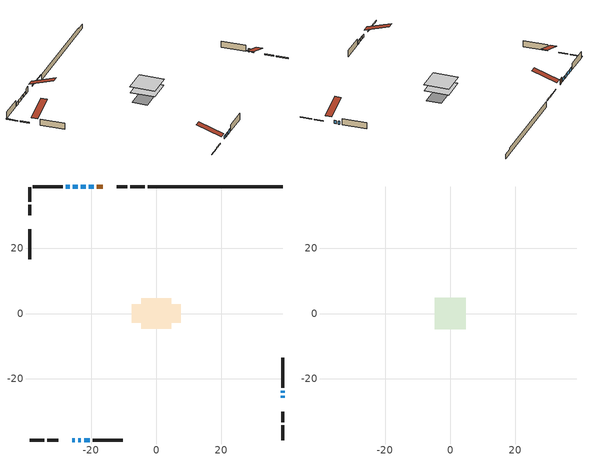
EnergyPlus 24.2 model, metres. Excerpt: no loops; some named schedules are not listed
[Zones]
conditioned space
 floor adiabatic (AdiabaticFloorConstruction): -4.68,-4.68 -4.68,4.68 4.68,4.68 4.68,-4.68 z0.61
 floor foundation (Slab1 construction): -7.51,-2.85 -7.51,2.85 7.51,2.85 7.51,-2.85 z-1.6
 wall outside (RimJoist1 construction): -3.49,38.89 -8.01,38.89 / -38.89,-38.89 -34.37,-38.89 / -38.89,38.89 -38.89,34.37 / 38.89,-38.89 38.89,-34.37 z0.61:0.91
 wall outside (RimJoist2 construction): -8.94,38.89 -12.2,38.89 / -33.44,-38.89 -30.19,-38.89 / -38.89,33.44 -38.89,30.19 / 38.89,-33.44 38.89,-30.19 z0.61:0.91
 wall outside (AdiabaticWallConstruction 1): -16.52,38.89 -18.25,38.89 z0.61:2.64
 wall outside (AdiabaticWallConstruction): -25.87,-38.89 -24.98,-38.89 / -24.05,-38.89 -23.13,-38.89 / 38.89,-25.87 38.89,-25.25 / -22.21,-38.89 -20.38,-38.89 / -19.17,38.89 -20.68,38.89 / -21.6,38.89 -23.18,38.89 / -24.11,38.89 -25.69,38.89 / -26.61,38.89 -27.85,38.89 / 38.89,-24.33 38.89,-23.78 z0.61:1.83
 wall outside (Wall1 construction): -28.78,38.89 -37.96,38.89 / -19.45,-38.89 -10.27,-38.89 / -38.89,25.87 -38.89,16.69 / 38.89,-22.85 38.89,-13.68 z0.61:3.05
 wall foundation (FoundationWall1 construction): -2.57,38.89,-1.6 -2.57,38.89,0.61 34.74,38.89,0.61 34.74,38.89,0.16 38.89,38.89,0.16 38.89,38.89,-1.6
 window (WindowConstruction): -25.87,-38.89 -24.98,-38.89 z0.61:1.83
 window (WindowConstruction 7): -24.05,-38.89 -23.14,-38.89 z0.61:1.83
 window (WindowConstruction 8): 38.89,-25.87 38.89,-25.26 z0.61:1.83
 window (WindowConstruction 1): -22.21,-38.89 -20.38,-38.89 z0.61:1.83
 window (WindowConstruction 2): -19.18,38.89 -20.67,38.89 z0.61:1.83
 window (WindowConstruction 3): -21.6,38.89 -23.18,38.89 z0.61:1.83
 window (WindowConstruction 4): -24.11,38.89 -25.68,38.89 z0.61:1.83
 window (WindowConstruction 5): -26.61,38.89 -27.85,38.89 z0.61:1.83
 window (WindowConstruction 6): 38.89,-24.33 38.89,-23.78 z0.61:1.83
 door (Door): -16.52,38.89 -18.25,38.89 z0.61:2.64
 ceiling adiabatic (AdiabaticFloorConstruction): 4.68,-4.68 4.68,4.68 -4.68,4.68 -4.68,-4.68 z0.61
attic - vented
 floor to conditioned space (Floor1 construction Reversed): -4.8,-4.8 -4.8,4.8 4.8,4.8 4.8,-4.8 z3.05
 roof outside (Roof1 construction): -15.59,38.89,3.05 -15.59,29.54,6.16 -13.12,29.54,6.16 -13.12,38.89,3.05; -26.79,-38.89,3.05 -26.79,-29.54,6.16 -29.26,-29.54,6.16 -29.26,-38.89,3.05; -38.89,26.79,3.05 -29.54,26.79,6.16 -29.54,29.26,6.16 -38.89,29.26,3.05; 38.89,-26.79,3.05 29.54,-26.79,6.16 29.54,-29.26,6.16 38.89,-29.26,3.05
[Building]
Building 1: Terrain=Suburbs
[Site:Location]
Saskatoon Intl AP_SK: Latitude {deg}=52.17; Longitude {deg}=-106.7; Time Zone {hr}=-6; Elevation {m}=504; Keep Site Location Information=Yes
[Site:GroundTemperature:Shallow]
-3.29371, -5.9198, -6.13011, -4.88389, 0.118965, 5.09852, 9.41553, 12.1502, 12.3826, 10.1583, 5.95142, 1.12462
[Site:WaterMainsTemperature]
Calculation Method=Schedule; Temperature Schedule=mains temperature schedule
[Material] Roughness=Rough; Thermal Absorptance=0.9
Name | Thickness {m} | Conductivity {W/m-K} | Density {kg/m3} | Specific Heat {J/kg-K} | Solar Absorptance | Visible Absorptance
asphalt or fiberglass shingles | 0.00635 | 0.162714 | 1121.4 | 1465.45 | 0.84 | 0.84
ceiling loosefill ins | 0.169333 | 0.0480833 | 16.02 | 1046.75 | 0.7 | 0.7
ceiling stud and cavity | 0.1397 | 0.083689 | 65.682 | 1177.47 | 0.7 | 0.7
concrete 4.0 in. | 0.1016 | 1.803125 | 2242.8 | 837.4 | 0.7 | 0.7
concrete 8.0 in. | 0.2032 | 1.803125 | 2242.8 | 837.4 | 0.7 | 0.7
door material | 0.04445 | 0.20624 | 512.64 | 1214.23 | 0.7 | 0.7
exterior vertical ins | 0.00093416 | 0.029427 | 32.04 | 1214.23 | 0.7 | 0.7
floor covering | 0.0127 | 0.0433444 | 54.468 | 1339.84 | 0.6 | 0.6
floor rigid ins; wall rigid ins | 0.512978 | 0.029427 | 32.04 | 1214.23 | 0.7 | 0.7
floor stud and cavity | 0.1397 | 1.75129 | 37.0049 | 1207.88 | 0.7 | 0.7
furniture material conditioned space 1 | 0.1524 | 0.115458 | 640.8 | 1214.23 | 0.6 | 0.6
gypsum board | 0.0127 | 0.160291 | 801 | 837.4 | 0.6 | 0.6
gypsum board 1 | 0.0127 | 0.160291 | 801 | 837.4 | 0.7 | 0.7
osb sheathing 0.5 in. | 0.0127 | 0.115458 | 512.64 | 1214.23 | 0.7 | 0.7
osb sheathing 0.75 in. | 0.01905 | 0.115458 | 512.64 | 1214.23 | 0.7 | 0.7
osb sheathing 2.0 in. | 0.0508 | 0.115458 | 512.64 | 1214.23 | 0.7 | 0.7
rim joist stud and cavity | 0.0508 | 0.271007 | 50.32683 | 1063.81 | 0.6 | 0.6
rim joist stud and cavity 1 | 0.0508 | 0.0310689 | 125.044 | 1163.47 | 0.6 | 0.6
wall stud and cavity | 0.1397 | 0.0924691 | 139.0536 | 1170.24 | 0.7 | 0.7
wall stud and cavity 1 | 0.0889 | 0.380278 | 52.3479 | 1209.89 | 0.7 | 0.7
wall stud and cavity 2 | 0.0889 | 0.391764 | 83.0341 | 1211.67 | 0.7 | 0.7
wood siding | 0.0254 | 0.102417 | 544.68 | 1172.36 | 0 | 0
wood siding 1; wood siding 2; wood siding 3 | 0.0254 | 0.102417 | 544.68 | 1172.36 | 0.7 | 0.7
[WindowMaterial:SimpleGlazingSystem]
Name | U-Factor {W/m2-K} | Solar Heat Gain Coefficient
WindowMaterial | 3.81391 | 0.69
WindowMaterial 1 | 3.80653 | 0.69
WindowMaterial 2 | 3.5919 | 0.7
WindowMaterial 3 | 2.95994 | 0.63
WindowMaterial 4 | 2.90941 | 0.68
WindowMaterial 5 | 3.70092 | 0.69
WindowMaterial 6 | 4.0734 | 0.67
WindowMaterial 7 | 2.74475 | 0.57
[Construction]
AdiabaticFloorConstruction: floor stud and cavity, floor rigid ins, osb sheathing 0.75 in., floor covering
AdiabaticWallConstruction: wood siding 2, wall rigid ins, wall stud and cavity 1, gypsum board
AdiabaticWallConstruction 1: wood siding 3, wall rigid ins, wall stud and cavity 1, gypsum board
Door: door material
Floor1 construction Reversed: gypsum board, ceiling stud and cavity, ceiling loosefill ins
FoundationWall1 construction: concrete 8.0 in., gypsum board 1
furniture construction conditioned space 1: furniture material conditioned space 1
PartitionWallConstruction: gypsum board, wall stud and cavity 2, gypsum board
RimJoist1 construction: wood siding 1, rim joist stud and cavity
RimJoist2 construction: wood siding 1, osb sheathing 2.0 in., rim joist stud and cavity 1
Roof1 construction: asphalt or fiberglass shingles
Slab1 construction: concrete 4.0 in.
Wall1 construction: wood siding, osb sheathing 0.5 in., wall stud and cavity, gypsum board
WindowConstruction: WindowMaterial
WindowConstruction 1: WindowMaterial 1
WindowConstruction 2: WindowMaterial 2
WindowConstruction 3: WindowMaterial 3
WindowConstruction 4: WindowMaterial 4
WindowConstruction 5: WindowMaterial 5
WindowConstruction 6: WindowMaterial 6
WindowConstruction 7; WindowConstruction 8: WindowMaterial 7
[Zone] Multiplier=1; Part of Total Floor Area=Yes
Name | Volume {m3}
attic - vented | 46.5614
conditioned space | 433.4
[Space]
Name | Zone | Volume {m3}
attic - vented 1 | attic - vented | 46.5614
conditioned space 1 | conditioned space | 433.4
[ZoneInfiltration:EffectiveLeakageArea]
infil attic - vented 1: Zone or Space=attic - vented 1; Schedule=Always On Discrete; Effective Air Leakage Area {cm2}=3156.69; Stack Coefficient=0.000216632; Wind Coefficient=9.94446e-06
[ZoneMixing]
whole house fan mix: Zone or Space=attic - vented; Schedule=Always On Continuous; Design Flow Rate Calculation Method=Flow/Zone; Design Flow Rate {m3/s}=0; Source Zone or Space=conditioned space
[SurfaceProperty:ExposedFoundationPerimeter]
Slab1: Exposed Perimeter Calculation Method=TotalExposedPerimeter; Total Exposed Perimeter {m}=41.453
[InternalMass] Zone or ZoneList=conditioned space; Space or SpaceList=conditioned space 1
Name | Construction | Surface Area {m2}
furniture mass conditioned space 1 | furniture construction conditioned space 1 | 69.3603
partition wall mass | PartitionWallConstruction | 173.401
[Lights]
interior lighting: Zone or ZoneList or Space or SpaceList=conditioned space 1; Schedule=interior lighting schedule; Design Level Calculation Method=LightingLevel; Lighting Level {W}=343.2; Return Air Fraction=0; Fraction Radiant=0.6; Fraction Visible=0.2; Fraction Replaceable=1
[People]
occupants: Zone or ZoneList or Space or SpaceList=conditioned space 1; Number of People Schedule=occupants schedule; Number of People Calculation Method=People; Number of People=3; Fraction Radiant=0.314171; Sensible Heat Fraction=0.56303; Activity Level Schedule=occupants activity schedule; Carbon Dioxide Generation Rate {m3/s-W}=0; Enable ASHRAE 55 Comfort Warnings=No; Mean Radiant Temperature Calculation Type=EnclosureAveraged
[ElectricEquipment] Zone or ZoneList or Space or SpaceList=conditioned space 1; Design Level Calculation Method=EquipmentLevel
Name | Schedule | Design Level {W} | Fraction Latent | Fraction Radiant | Fraction Lost
clothes dryer | clothes dryer schedule | 140.772 | 0.015 | 0.081 | 0.85
clothes washer | clothes washer schedule | 32.1985 | 0.03 | 0.162 | 0.7
cooking range | cooking range schedule | 215.147 | 0.08 | 0.432 | 0.2
dishwasher | dishwasher schedule | 66.8632 | 0.3 | 0.18 | 0.4
fridge | fridge schedule | 72.9452 | 0 | 0.6 | 0
mech vent house fan | mech vent house fan schedule | 0 | 0 | 0 | 1
mech vent house fan cfis | mech vent house fan cfis schedule | 0 | 0 | 0 | 0
misc plug loads | misc plug loads schedule | 494.7 | 0.045 | 0.513 | 0.1
whole house fan | Always On Discrete | 0 | 0 | 0 | 1
[OtherEquipment] Zone or ZoneList or Space or SpaceList=conditioned space 1; Design Level Calculation Method=EquipmentLevel
Name | Fuel Type | Schedule | Design Level {W} | Fraction Latent | Fraction Radiant | Fraction Lost
clothes dryer 1 | Electricity | clothes dryer schedule | 0 | 0.015 | 0.081 | 0.85
cooking range 1 | Electricity | cooking range schedule | 0 | 0.08 | 0.432 | 0.2
general water use latent | None | general water use schedule | 62.594 | 1 | 0 | 0
general water use sensible | None | general water use schedule | -61.6891 | 0 | 0.6 | 0
mech vent house fan latent load | None | Always On Discrete | 0 | 1 | 0 | 0
mech vent house fan sensible load | None | Always On Discrete | 0 | 0 | 0 | 0
water heater energy adjustment1 | NaturalGas | Always On Discrete | 0.01 | 0 | 0 | 1
[ZoneInfiltration:DesignFlowRate] Zone or ZoneList or Space or SpaceList=conditioned space 1; Schedule=Always On Discrete; Design Flow Rate Calculation Method=Flow/Zone; Design Flow Rate {m3/s}=0
infil flow; natural vent flow; whole house fan flow
[AvailabilityManager:Scheduled]
furnace airloop Availability Manager: Schedule=Always On Discrete
[Foundation:Kiva]
Foundation Kiva 1: Initial Indoor Air Temperature {C}=21; Wall Height Above Grade {m}=0.610027; Wall Depth Below Slab {m}=0.2032; Custom Block Material Name 1=exterior vertical ins; Custom Block Depth 1 {m}=2.21001; Custom Block X Position 1 {m}=0.2159; Custom Block Z Position 1 {m}=0
[Foundation:Kiva:Settings]
Soil Conductivity {W/m-K}=0.849921; Soil Density {kg/m3}=1842.3; Soil Specific Heat {J/kg-K}=418.7; Ground Solar Absorptivity=0.9; Ground Thermal Absorptivity=0.9; Ground Surface Roughness {m}=0.03; Far-Field Width {m}=40; Deep-Ground Boundary Condition=ZeroFlux; Deep-Ground Depth {m}=40; Minimum Cell Dimension {m}=0.2; Maximum Cell Growth Coefficient=3; Simulation Timestep=Timestep
[Exterior:Lights]
exterior lighting: Schedule=exterior lighting schedule; Design Level {W}=75.6
[EnergyManagementSystem:GlobalVariable]
furnace_airloop_Fan_RTF
infil_program_Qfan
infil_program_Qinf
natural_vent_program_Qnv
natural_vent_program_Qwhf
[EnergyManagementSystem:Sensor]
Name | Output:Variable or Output:Meter Index Key | Output:Variable or Output:Meter
airflow_gain | infil flow | Infiltration Sensible Heat Gain Energy
airflow_gain_1 | natural vent flow | Infiltration Sensible Heat Gain Energy
airflow_gain_2 | whole house fan flow | Infiltration Sensible Heat Gain Energy
airflow_loss | infil flow | Infiltration Sensible Heat Loss Energy
airflow_loss_1 | natural vent flow | Infiltration Sensible Heat Loss Energy
airflow_loss_2 | whole house fan flow | Infiltration Sensible Heat Loss Energy
clg_load_cond |  | Cooling:EnergyTransfer:Zone:CONDITIONED SPACE
clg_sp_s; clg_sp_s_1 | cooling setpoint | Schedule Value
clothes_dryer_exhaust_0_sch_s | clothes dryer exhaust 0 schedule | Schedule Value
cool_season | cooling season schedule | Schedule Value
htg_load_cond |  | Heating:EnergyTransfer:Zone:CONDITIONED SPACE
htg_sp_s; htg_sp_s_1 | heating setpoint | Schedule Value
ig_ee_conv | clothes dryer | Electric Equipment Convective Heating Energy
ig_ee_conv_2 | cooking range | Electric Equipment Convective Heating Energy
ig_ee_conv_4 | fridge | Electric Equipment Convective Heating Energy
ig_ee_conv_5 | misc plug loads | Electric Equipment Convective Heating Energy
ig_ee_conv_6 | whole house fan | Electric Equipment Convective Heating Energy
ig_ee_rad | clothes dryer | Electric Equipment Radiant Heating Energy
ig_ee_rad_2 | cooking range | Electric Equipment Radiant Heating Energy
ig_ee_rad_4 | fridge | Electric Equipment Radiant Heating Energy
ig_ee_rad_5 | misc plug loads | Electric Equipment Radiant Heating Energy
ig_ee_rad_6 | whole house fan | Electric Equipment Radiant Heating Energy
ig_lgt_conv | interior lighting | Lights Convective Heating Energy
ig_lgt_rad | interior lighting | Lights Radiant Heating Energy
ig_lgt_vis | interior lighting | Lights Visible Radiation Heating Energy
ig_oe_conv | clothes dryer 1 | Other Equipment Convective Heating Energy
ig_oe_conv_1 | cooking range 1 | Other Equipment Convective Heating Energy
ig_oe_conv_2 | general water use latent | Other Equipment Convective Heating Energy
ig_oe_conv_3 | general water use sensible | Other Equipment Convective Heating Energy
ig_oe_conv_4 | water heater energy adjustment1 | Other Equipment Convective Heating Energy
ig_oe_rad | clothes dryer 1 | Other Equipment Radiant Heating Energy
ig_oe_rad_1 | cooking range 1 | Other Equipment Radiant Heating Energy
ig_oe_rad_2 | general water use latent | Other Equipment Radiant Heating Energy
ig_oe_rad_3 | general water use sensible | Other Equipment Radiant Heating Energy
ig_oe_rad_4 | water heater energy adjustment1 | Other Equipment Radiant Heating Energy
ig_ppl_conv | occupants | People Convective Heating Energy
ig_ppl_rad | occupants | People Radiant Heating Energy
im_conv | furniture mass conditioned space 1 | Surface Inside Face Convection Heat Gain Energy
im_conv_1 | partition wall mass | Surface Inside Face Convection Heat Gain Energy
im_ig | furniture mass conditioned space 1 | Surface Inside Face Internal Gains Radiation Heat Gain Energy
im_ig_1 | partition wall mass | Surface Inside Face Internal Gains Radiation Heat Gain Energy
im_lgt | furniture mass conditioned space 1 | Surface Inside Face Lights Radiation Heat Gain Energy
im_lgt_1 | partition wall mass | Surface Inside Face Lights Radiation Heat Gain Energy
im_sol | furniture mass conditioned space 1 | Surface Inside Face Solar Radiation Heat Gain Energy
im_sol_1 | partition wall mass | Surface Inside Face Solar Radiation Heat Gain Energy
im_surf | furniture mass conditioned space 1 | Surface Inside Face Net Surface Thermal Radiation Heat Gain Energy
im_surf_1 | partition wall mass | Surface Inside Face Net Surface Thermal Radiation Heat Gain Energy
mv_conv | mech vent house fan | Electric Equipment Convective Heating Energy
mv_conv_1 | mech vent house fan cfis | Electric Equipment Convective Heating Energy
mv_conv_2 | mech vent house fan latent load | Other Equipment Convective Heating Energy
mv_conv_3 | mech vent house fan sensible load | Other Equipment Convective Heating Energy
mv_rad | mech vent house fan | Electric Equipment Radiant Heating Energy
mv_rad_1 | mech vent house fan cfis | Electric Equipment Radiant Heating Energy
mv_rad_2 | mech vent house fan latent load | Other Equipment Radiant Heating Energy
mv_rad_3 | mech vent house fan sensible load | Other Equipment Radiant Heating Energy
natural_vent_s | natural vent schedule | Schedule Value
out_pb_s |  | Site Outdoor Air Barometric Pressure
out_wt_s |  | Site Outdoor Air Humidity Ratio
site_vw_s |  | Site Wind Speed
ss_back_out | Window1 | Surface Window Shortwave from Zone Back Out Window Heat Transfer Rate
ss_back_out_1 | Window10 | Surface Window Shortwave from Zone Back Out Window Heat Transfer Rate
ss_back_out_2 | Window13 | Surface Window Shortwave from Zone Back Out Window Heat Transfer Rate
ss_back_out_3 | Window2 | Surface Window Shortwave from Zone Back Out Window Heat Transfer Rate
ss_back_out_4 | Window4 | Surface Window Shortwave from Zone Back Out Window Heat Transfer Rate
ss_back_out_5 | Window5 | Surface Window Shortwave from Zone Back Out Window Heat Transfer Rate
ss_back_out_6 | Window7 | Surface Window Shortwave from Zone Back Out Window Heat Transfer Rate
ss_back_out_7 | Window8 | Surface Window Shortwave from Zone Back Out Window Heat Transfer Rate
ss_back_out_8 | Window9 | Surface Window Shortwave from Zone Back Out Window Heat Transfer Rate
ss_conv | Door1 | Surface Inside Face Convection Heat Gain Energy
ss_conv_1 | Window1 | Surface Inside Face Convection Heat Gain Energy
ss_conv_2 | Window10 | Surface Inside Face Convection Heat Gain Energy
ss_conv_3 | Window13 | Surface Inside Face Convection Heat Gain Energy
ss_conv_4 | Window2 | Surface Inside Face Convection Heat Gain Energy
ss_conv_5 | Window4 | Surface Inside Face Convection Heat Gain Energy
ss_conv_6 | Window5 | Surface Inside Face Convection Heat Gain Energy
ss_conv_7 | Window7 | Surface Inside Face Convection Heat Gain Energy
ss_conv_8 | Window8 | Surface Inside Face Convection Heat Gain Energy
ss_conv_9 | Window9 | Surface Inside Face Convection Heat Gain Energy
ss_ig | Door1 | Surface Inside Face Internal Gains Radiation Heat Gain Energy
ss_ig_1 | Window1 | Surface Inside Face Internal Gains Radiation Heat Gain Energy
ss_ig_2 | Window10 | Surface Inside Face Internal Gains Radiation Heat Gain Energy
ss_ig_3 | Window13 | Surface Inside Face Internal Gains Radiation Heat Gain Energy
ss_ig_4 | Window2 | Surface Inside Face Internal Gains Radiation Heat Gain Energy
ss_ig_5 | Window4 | Surface Inside Face Internal Gains Radiation Heat Gain Energy
ss_ig_6 | Window5 | Surface Inside Face Internal Gains Radiation Heat Gain Energy
ss_ig_7 | Window7 | Surface Inside Face Internal Gains Radiation Heat Gain Energy
ss_ig_8 | Window8 | Surface Inside Face Internal Gains Radiation Heat Gain Energy
ss_ig_9 | Window9 | Surface Inside Face Internal Gains Radiation Heat Gain Energy
ss_lgt | Door1 | Surface Inside Face Lights Radiation Heat Gain Energy
ss_sol | Door1 | Surface Inside Face Solar Radiation Heat Gain Energy
ss_surf | Door1 | Surface Inside Face Net Surface Thermal Radiation Heat Gain Energy
ss_surf_1 | Window1 | Surface Inside Face Net Surface Thermal Radiation Heat Gain Energy
ss_surf_2 | Window10 | Surface Inside Face Net Surface Thermal Radiation Heat Gain Energy
ss_surf_3 | Window13 | Surface Inside Face Net Surface Thermal Radiation Heat Gain Energy
ss_surf_4 | Window2 | Surface Inside Face Net Surface Thermal Radiation Heat Gain Energy
ss_surf_5 | Window4 | Surface Inside Face Net Surface Thermal Radiation Heat Gain Energy
ss_surf_6 | Window5 | Surface Inside Face Net Surface Thermal Radiation Heat Gain Energy
ss_surf_7 | Window7 | Surface Inside Face Net Surface Thermal Radiation Heat Gain Energy
ss_surf_8 | Window8 | Surface Inside Face Net Surface Thermal Radiation Heat Gain Energy
ss_surf_9 | Window9 | Surface Inside Face Net Surface Thermal Radiation Heat Gain Energy
ss_trans_in | Window1 | Surface Window Transmitted Solar Radiation Rate
ss_trans_in_1 | Window10 | Surface Window Transmitted Solar Radiation Rate
ss_trans_in_2 | Window13 | Surface Window Transmitted Solar Radiation Rate
ss_trans_in_3 | Window2 | Surface Window Transmitted Solar Radiation Rate
ss_trans_in_4 | Window4 | Surface Window Transmitted Solar Radiation Rate
ss_trans_in_5 | Window5 | Surface Window Transmitted Solar Radiation Rate
ss_trans_in_6 | Window7 | Surface Window Transmitted Solar Radiation Rate
ss_trans_in_7 | Window8 | Surface Window Transmitted Solar Radiation Rate
ss_trans_in_8 | Window9 | Surface Window Transmitted Solar Radiation Rate
ss_trans_out | Window1 | Surface Inside Face Initial Transmitted Diffuse Transmitted Out Window Solar Radiation Rate
ss_trans_out_1 | Window10 | Surface Inside Face Initial Transmitted Diffuse Transmitted Out Window Solar Radiation Rate
ss_trans_out_2 | Window13 | Surface Inside Face Initial Transmitted Diffuse Transmitted Out Window Solar Radiation Rate
ss_trans_out_3 | Window2 | Surface Inside Face Initial Transmitted Diffuse Transmitted Out Window Solar Radiation Rate
ss_trans_out_4 | Window4 | Surface Inside Face Initial Transmitted Diffuse Transmitted Out Window Solar Radiation Rate
ss_trans_out_5 | Window5 | Surface Inside Face Initial Transmitted Diffuse Transmitted Out Window Solar Radiation Rate
ss_trans_out_6 | Window7 | Surface Inside Face Initial Transmitted Diffuse Transmitted Out Window Solar Radiation Rate
ss_trans_out_7 | Window8 | Surface Inside Face Initial Transmitted Diffuse Transmitted Out Window Solar Radiation Rate
ss_trans_out_8 | Window9 | Surface Inside Face Initial Transmitted Diffuse Transmitted Out Window Solar Radiation Rate
s_conv | Floor1 | Surface Inside Face Convection Heat Gain Energy
s_conv_1 | FoundationWall1 | Surface Inside Face Convection Heat Gain Energy
s_conv_10 | RimJoist2:270 | Surface Inside Face Convection Heat Gain Energy
s_conv_11 | RimJoist2:90 | Surface Inside Face Convection Heat Gain Energy
s_conv_12 | Slab1 | Surface Inside Face Convection Heat Gain Energy
s_conv_13 | Wall1:0 | Surface Inside Face Convection Heat Gain Energy
s_conv_14 | Wall1:180 | Surface Inside Face Convection Heat Gain Energy
s_conv_15 | Wall1:270 | Surface Inside Face Convection Heat Gain Energy
s_conv_16 | Wall1:90 | Surface Inside Face Convection Heat Gain Energy
s_conv_2 | inferred conditioned ceiling | Surface Inside Face Convection Heat Gain Energy
s_conv_3 | inferred conditioned floor | Surface Inside Face Convection Heat Gain Energy
s_conv_4 | RimJoist1:0 | Surface Inside Face Convection Heat Gain Energy
s_conv_5 | RimJoist1:180 | Surface Inside Face Convection Heat Gain Energy
s_conv_6 | RimJoist1:270 | Surface Inside Face Convection Heat Gain Energy
s_conv_7 | RimJoist1:90 | Surface Inside Face Convection Heat Gain Energy
s_conv_8 | RimJoist2:0 | Surface Inside Face Convection Heat Gain Energy
s_conv_9 | RimJoist2:180 | Surface Inside Face Convection Heat Gain Energy
s_ig | Floor1 | Surface Inside Face Internal Gains Radiation Heat Gain Energy
s_ig_1 | FoundationWall1 | Surface Inside Face Internal Gains Radiation Heat Gain Energy
s_ig_10 | RimJoist2:270 | Surface Inside Face Internal Gains Radiation Heat Gain Energy
s_ig_11 | RimJoist2:90 | Surface Inside Face Internal Gains Radiation Heat Gain Energy
s_ig_12 | Slab1 | Surface Inside Face Internal Gains Radiation Heat Gain Energy
s_ig_13 | Wall1:0 | Surface Inside Face Internal Gains Radiation Heat Gain Energy
s_ig_14 | Wall1:180 | Surface Inside Face Internal Gains Radiation Heat Gain Energy
s_ig_15 | Wall1:270 | Surface Inside Face Internal Gains Radiation Heat Gain Energy
s_ig_16 | Wall1:90 | Surface Inside Face Internal Gains Radiation Heat Gain Energy
s_ig_2 | inferred conditioned ceiling | Surface Inside Face Internal Gains Radiation Heat Gain Energy
s_ig_3 | inferred conditioned floor | Surface Inside Face Internal Gains Radiation Heat Gain Energy
s_ig_4 | RimJoist1:0 | Surface Inside Face Internal Gains Radiation Heat Gain Energy
s_ig_5 | RimJoist1:180 | Surface Inside Face Internal Gains Radiation Heat Gain Energy
s_ig_6 | RimJoist1:270 | Surface Inside Face Internal Gains Radiation Heat Gain Energy
s_ig_7 | RimJoist1:90 | Surface Inside Face Internal Gains Radiation Heat Gain Energy
s_ig_8 | RimJoist2:0 | Surface Inside Face Internal Gains Radiation Heat Gain Energy
s_ig_9 | RimJoist2:180 | Surface Inside Face Internal Gains Radiation Heat Gain Energy
s_lgt | Floor1 | Surface Inside Face Lights Radiation Heat Gain Energy
s_lgt_1 | FoundationWall1 | Surface Inside Face Lights Radiation Heat Gain Energy
s_lgt_10 | RimJoist2:270 | Surface Inside Face Lights Radiation Heat Gain Energy
s_lgt_11 | RimJoist2:90 | Surface Inside Face Lights Radiation Heat Gain Energy
s_lgt_12 | Slab1 | Surface Inside Face Lights Radiation Heat Gain Energy
s_lgt_13 | Wall1:0 | Surface Inside Face Lights Radiation Heat Gain Energy
s_lgt_14 | Wall1:180 | Surface Inside Face Lights Radiation Heat Gain Energy
s_lgt_15 | Wall1:270 | Surface Inside Face Lights Radiation Heat Gain Energy
s_lgt_16 | Wall1:90 | Surface Inside Face Lights Radiation Heat Gain Energy
s_lgt_2 | inferred conditioned ceiling | Surface Inside Face Lights Radiation Heat Gain Energy
s_lgt_3 | inferred conditioned floor | Surface Inside Face Lights Radiation Heat Gain Energy
s_lgt_4 | RimJoist1:0 | Surface Inside Face Lights Radiation Heat Gain Energy
s_lgt_5 | RimJoist1:180 | Surface Inside Face Lights Radiation Heat Gain Energy
s_lgt_6 | RimJoist1:270 | Surface Inside Face Lights Radiation Heat Gain Energy
s_lgt_7 | RimJoist1:90 | Surface Inside Face Lights Radiation Heat Gain Energy
s_lgt_8 | RimJoist2:0 | Surface Inside Face Lights Radiation Heat Gain Energy
s_lgt_9 | RimJoist2:180 | Surface Inside Face Lights Radiation Heat Gain Energy
s_sol | Floor1 | Surface Inside Face Solar Radiation Heat Gain Energy
s_sol_1 | FoundationWall1 | Surface Inside Face Solar Radiation Heat Gain Energy
s_sol_10 | RimJoist2:270 | Surface Inside Face Solar Radiation Heat Gain Energy
s_sol_11 | RimJoist2:90 | Surface Inside Face Solar Radiation Heat Gain Energy
s_sol_12 | Slab1 | Surface Inside Face Solar Radiation Heat Gain Energy
s_sol_13 | Wall1:0 | Surface Inside Face Solar Radiation Heat Gain Energy
s_sol_14 | Wall1:180 | Surface Inside Face Solar Radiation Heat Gain Energy
s_sol_15 | Wall1:270 | Surface Inside Face Solar Radiation Heat Gain Energy
s_sol_16 | Wall1:90 | Surface Inside Face Solar Radiation Heat Gain Energy
s_sol_2 | inferred conditioned ceiling | Surface Inside Face Solar Radiation Heat Gain Energy
s_sol_3 | inferred conditioned floor | Surface Inside Face Solar Radiation Heat Gain Energy
s_sol_4 | RimJoist1:0 | Surface Inside Face Solar Radiation Heat Gain Energy
s_sol_5 | RimJoist1:180 | Surface Inside Face Solar Radiation Heat Gain Energy
s_sol_6 | RimJoist1:270 | Surface Inside Face Solar Radiation Heat Gain Energy
s_sol_7 | RimJoist1:90 | Surface Inside Face Solar Radiation Heat Gain Energy
s_sol_8 | RimJoist2:0 | Surface Inside Face Solar Radiation Heat Gain Energy
s_sol_9 | RimJoist2:180 | Surface Inside Face Solar Radiation Heat Gain Energy
